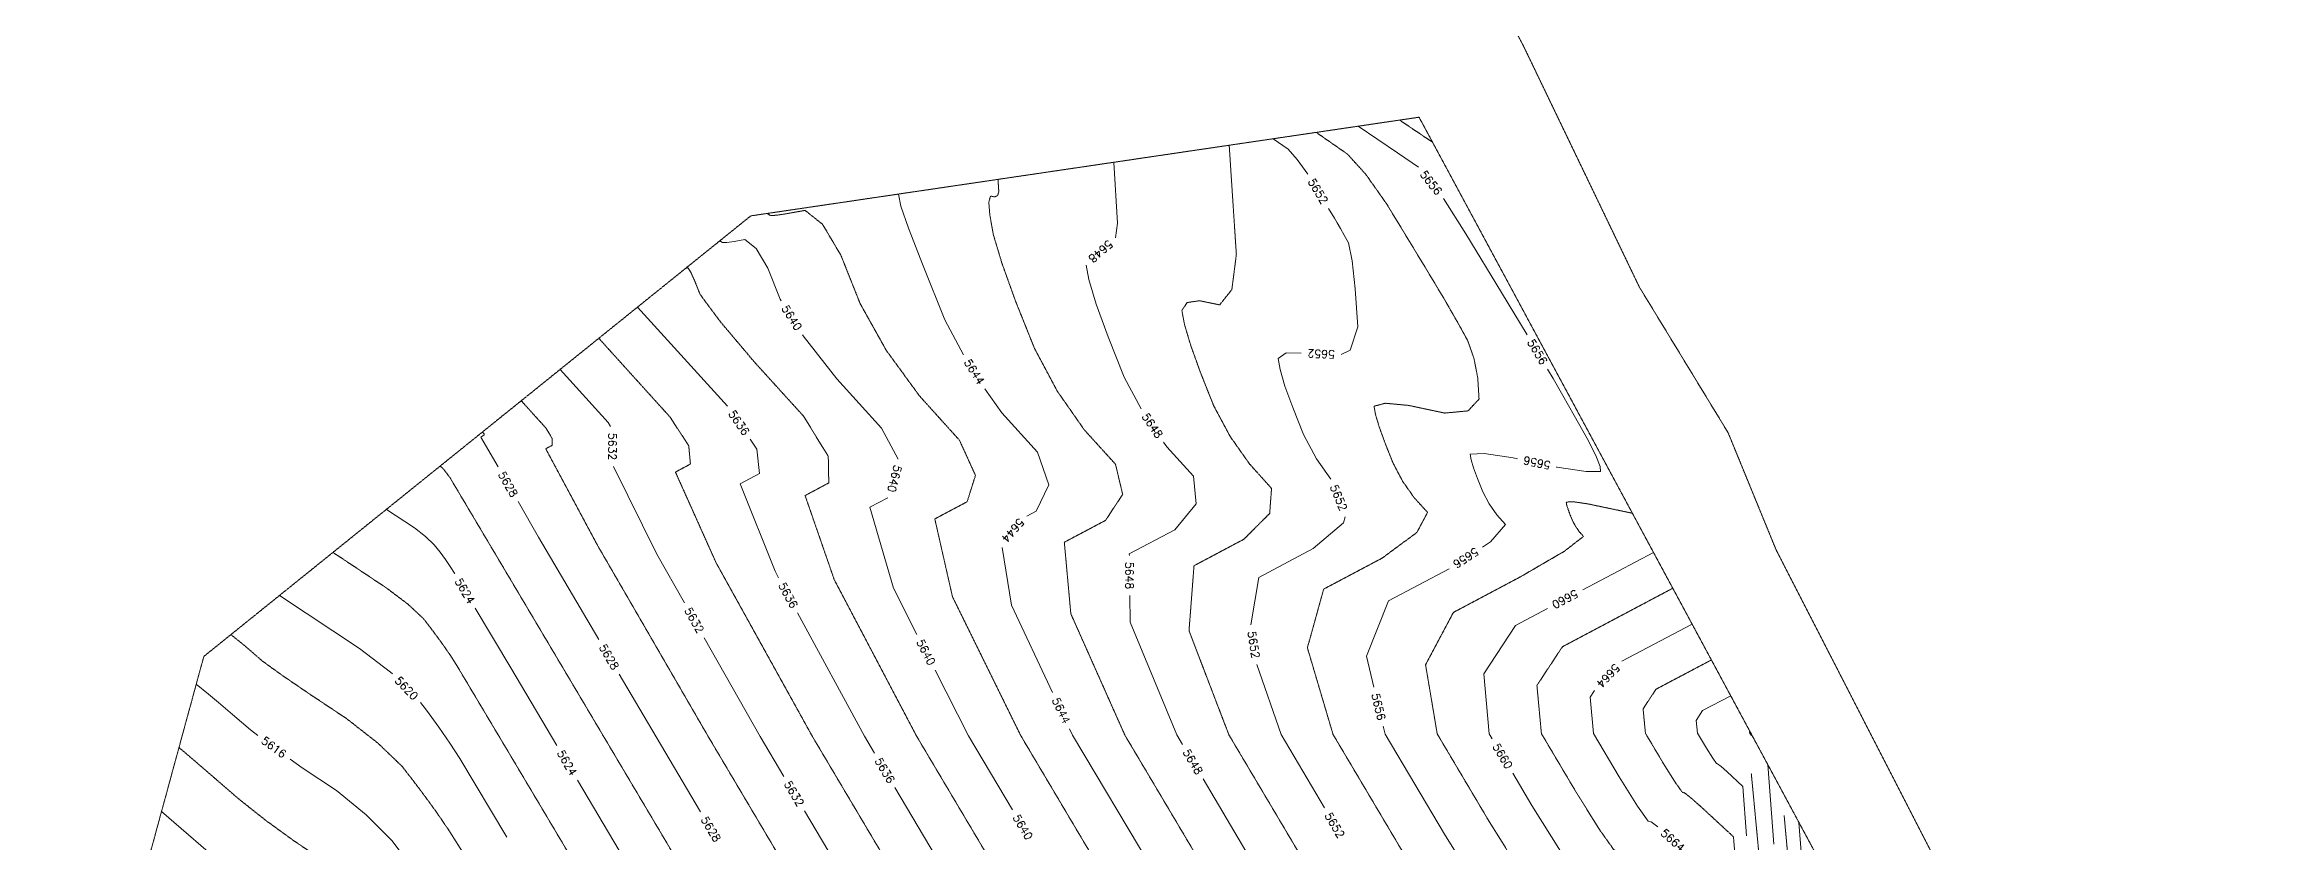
# Model space of a CAD drawing. Header units: feet. Extents: x 65934 to 70070, y 57218 to 61041.
# Drawn here: x 67333 to 68663, y 59401 to 59879 of the extents above; entities that cross this region are included whole.
import ezdxf
from ezdxf.enums import TextEntityAlignment as Align

# ---------------------------------------------------------------- set-up
doc = ezdxf.new("R2010")
doc.units = ezdxf.units.FT
doc.header["$MEASUREMENT"] = 0
doc.linetypes.add('DASHED2', pattern=[0.375, 0.25, -0.125])
for name, color, linetype, lineweight in [('Surface-Existing-Annotation', 3, 'DASHED2', 0), ('Surface-Existing-Contours-Major', 3, 'Continuous', 0), ('Surface-Existing-Perimeter', 3, 'DASHED2', 0), ('Surface-Finished-Contours-Minor', 6, 'DASHED2', 13)]:
    doc.layers.add(name, color=color, linetype=linetype, lineweight=lineweight)
doc.styles.get("Standard").update_dxf_attribs({"font": 'simplex.shx'})

msp = doc.modelspace()

# ---------------------------------------------------------------- linework, layer by layer
at = {"layer": 'Surface-Existing-Contours-Major', "flags": 128}
for points, elevation in [([(68157, 59805.4), (68153.1, 59808), (68144.3, 59813.9), (68120.7, 59829.9)], 5656), ([(68090.5, 59801.1), (68084.2, 59810), (68078.8, 59816.1), (68069.7, 59822.3)], 5652), ([(67974.1, 59808.2), (67976.4, 59771.8), (67975.2, 59763)], 5648), ([(67884.1, 59692.7), (67872.8, 59713.8), (67859.9, 59746.1), (67851.1, 59768.8), (67846.4, 59782), (67845.1, 59789.2)], 5644), ([(68110.6, 59692.9), (68115.9, 59695.5), (68120.5, 59709.5), (68119, 59732.4), (68117.2, 59749.2), (68114.9, 59759.9), (68112.4, 59764.5), (68110.1, 59768.6), (68108.1, 59772), (68106.5, 59774.7), (68103, 59780.5), (68103, 59780.6)], 5652), ([(68222.1, 59704.8), (68206.7, 59730.1), (68185.3, 59765.3), (68172, 59786.6)], 5656), ([(67774.7, 59725.1), (67774, 59726.2), (67766.7, 59744.7), (67759.6, 59756.6), (67752.9, 59762), (67746.5, 59760.8), (67742, 59760.2), (67739.4, 59760.1), (67737.9, 59761.2)], 5640), ([(67957.7, 59746.5), (67959.2, 59737.9), (67963.7, 59723.1), (67970.7, 59703.6), (67980.4, 59679.4), (67990.6, 59660.3)], 5648), ([(67742.4, 59661.9), (67688.5, 59721.4)], 5636), ([(67844.8, 59630.2), (67834.9, 59648.7), (67808.1, 59678.3), (67787.8, 59704.1), (67787.4, 59704.8)], 5640), ([(67642, 59683.9), (67670.8, 59652.1), (67672.3, 59649.7)], 5632), ([(68104.3, 59618.1), (68095.7, 59630.4), (68087.9, 59645), (68081.5, 59661.1), (68076.8, 59674), (68073.9, 59683.9), (68072.7, 59690.6), (68077.5, 59693.9), (68086.6, 59693.8)], 5652), ([(68239.8, 59625.5), (68240, 59625.4), (68257.5, 59622.7), (68266.1, 59622.8), (68266, 59625.7), (68263.3, 59632.3), (68258.1, 59642.5), (68250.4, 59656.4), (68243.6, 59668.4), (68237.8, 59678.5), (68234.4, 59684.2)], 5656), ([(67922.1, 59596), (67927.7, 59599), (67935.3, 59614.7), (67928.4, 59634.3), (67907.1, 59657.9), (67896.9, 59672.4)], 5644), ([(67604.8, 59625.5), (67594.5, 59643.4), (67595.7, 59644.1), (67596.4, 59644.7), (67596.5, 59645.3), (67595.4, 59646.4)], 5628), ([(67773.1, 59559), (67771, 59562.9), (67750.1, 59615.4), (67761.7, 59621.5), (67760.1, 59636.1), (67756.1, 59642.1)], 5636), ([(68004, 59640.4), (68006, 59637.5), (68022, 59619.9), (68023.6, 59603.3), (68010.7, 59587.7), (67983.4, 59573.3), (67983.5, 59572.3)], 5648), ([(68195.4, 59577.4), (68200.1, 59580.5), (68209.2, 59591), (68203.9, 59596.8), (68199.3, 59603.3), (68195.5, 59610.6), (68192.3, 59618.5), (68190, 59625), (68188.5, 59629.8), (68187.9, 59633.2), (68196.3, 59633.5), (68213.7, 59631), (68216.3, 59630.4)], 5656), ([(67674.1, 59625.7), (67700.1, 59573.1), (67716.6, 59543.9)], 5632), ([(67616.8, 59604.7), (67629.1, 59583.3), (67665.3, 59521.9)], 5628), ([(67856.1, 59525), (67842, 59552.7), (67827.9, 59601.3), (67838.7, 59607)], 5640), ([(67578.8, 59561.4), (67578.6, 59561.7), (67576.1, 59565.7), (67573.2, 59569.9), (67570, 59574.3), (67566.5, 59578.8), (67561.3, 59583.7), (67554.6, 59588.9), (67537.9, 59600)], 5624), ([(68056.3, 59530.7), (68061.2, 59559.2), (68093.7, 59576.5), (68111.9, 59591.9), (68112.9, 59595.6)], 5652), ([(67937.5, 59490.2), (67912.9, 59542.5), (67907.3, 59577.1)], 5644), ([(68130.2, 59493.3), (68125.8, 59511.9), (68139, 59545.2), (68175.3, 59564.4)], 5656), ([(68255.5, 59551.7), (68298, 59574.2)], 5660), ([(67541.5, 59501.3), (67540.3, 59502.4), (67521.6, 59516.5), (67473.7, 59548.3)], 5620), ([(67640.1, 59458.3), (67612.4, 59504.9), (67591.1, 59540.8)], 5624), ([(67784.5, 59537.9), (67824.6, 59464), (67830.7, 59453.7)], 5636), ([(67983.7, 59548.3), (67983.9, 59532.3), (68012, 59464.7), (68015.4, 59458.9)], 5648), ([(68234.3, 59540.5), (68215.2, 59530.3), (68196.2, 59501.4), (68199.4, 59465.4), (68201.2, 59462.3)], 5660), ([(68321.1, 59531.2), (68279, 59508.9)], 5664), ([(67728.5, 59523), (67762.1, 59463.8), (67776.3, 59439.8)], 5632), ([(67726.3, 59418.6), (67699.6, 59463.6), (67677.5, 59501.2)], 5628), ([(67867, 59503.6), (67887, 59464.2), (67913.5, 59419.7)], 5640), ([(68100.6, 59420.9), (68074.5, 59464.9), (68060, 59507)], 5652), ([(67423.8, 59495.1), (67431.2, 59489.2), (67437.2, 59484.1), (67445.6, 59477), (67456.2, 59467.8), (67460.6, 59464.4)], 5616), ([(67610, 59403.3), (67581.8, 59450.5), (67575.9, 59459.7), (67569.2, 59469.4), (67561.9, 59479.5), (67558.3, 59484.1)], 5620), ([(68262.6, 59491.4), (68259.9, 59487.3), (68261.9, 59465.6), (68277.3, 59439.5), (68288.3, 59422), (68294.7, 59413), (68296.6, 59412.5), (68300.5, 59409.5)], 5664), ([(68344.3, 59488.2), (68327.4, 59479.3), (68323.6, 59473.3), (68324.4, 59465.8), (68329.7, 59456.8), (68333.5, 59450.7), (68335.7, 59447.6), (68336.4, 59447.4), (68338.5, 59445.8), (68341.9, 59442.8), (68351.5, 59433.8), (68353.8, 59404.2)], 5668), ([(67947.7, 59468.4), (67949.5, 59464.5), (67996.3, 59385.7)], 5644), ([(68183.8, 59387.1), (68172.6, 59405.1), (68136.9, 59465.1), (68135.8, 59470)], 5656), ([(67480, 59450.2), (67487.3, 59445), (67507.8, 59431.4), (67525.7, 59416.8), (67541, 59401.3), (67551.7, 59387.4)], 5616), ([(68370.2, 59399.1), (68366.5, 59447)], 5672), ([(67652.4, 59437.6), (67677.5, 59395.4), (67701.4, 59355.1)], 5624), ([(67891.9, 59350.5), (67842.9, 59433.1)], 5636), ([(68077, 59355.9), (68067.8, 59370.6), (68027.7, 59438.3)], 5648), ([(68213.5, 59441.7), (68225, 59422.3), (68243.1, 59393.3), (68253.7, 59378.4), (68256.9, 59377.6), (68266.7, 59369.9), (68270.6, 59366.4)], 5660), ([(67476, 59358.4), (67461.4, 59369.2), (67442.8, 59384.3), (67403, 59418.8)], 5612), ([(67837.6, 59336.6), (67788.6, 59419.2)], 5632), ([(68385.2, 59412.2), (68388.9, 59364.3)], 5676)]:
    msp.add_lwpolyline(points, dxfattribs=dict(at, elevation=elevation))
at = {"layer": 'Surface-Existing-Perimeter'}
msp.add_lwpolyline([(68705.6, 58946.4), (68626.1, 59102.1), (68541.8, 59262.2), (68525.8, 59282.4), (68490.9, 59337.9), (68469.6, 59384.7), (68410.1, 59500.5), (68371.5, 59575.7), (68342.7, 59646), (68289.4, 59733.5), (68219.9, 59878.1), (68172.6, 59967.6)], dxfattribs=at)
at = {"layer": 'Surface-Existing-Perimeter', "flags": 128}
msp.add_lwpolyline([(68157.3, 59835.3), (67756.4, 59776.1), (67428.3, 59511.8), (67332.6, 59160.9), (68061.7, 58463.8), (68230.2, 58787.3), (68499.1, 58805.5), (68650.6, 58919.4), (68157.3, 59835.3)], dxfattribs=at)
at = {"layer": 'Surface-Finished-Contours-Minor', "flags": 128}
for points, elevation in [([(68145.6, 59833.6), (68165.5, 59820.2)], 5658), ([(68455.2, 58802.6), (68438.5, 58814), (68432.7, 58818.1), (68429.7, 58820.8), (68426.9, 58831.6), (68363, 58887.3), (68341.6, 58907.2), (68330.7, 58919.2), (68330.4, 58923.4), (68329.3, 58929.6), (68327.4, 58938), (68324.7, 58948.5), (68322.1, 58960.1), (68319.6, 58972.9), (68317.3, 58986.8), (68315.4, 58999.7), (68313.7, 59011.6), (68300.9, 59161.4), (68209.5, 59246.2), (68176.9, 59275.1), (68157.4, 59290.3), (68151.1, 59291.9), (68130, 59321.6), (68094, 59379.2), (68043.2, 59464.8), (68019.3, 59527.2), (68022.3, 59566.2), (68052.2, 59582.1), (68067.7, 59597.6), (68068.8, 59612.6), (68055.5, 59627.4), (68043.9, 59643.9), (68034.1, 59662.2), (68026.1, 59682.3), (68020.3, 59698.5), (68016.6, 59710.9), (68015, 59719.3), (68018.1, 59724.1), (68025.6, 59725.2), (68037.7, 59722.7), (68045, 59731.9), (68047.7, 59752.9), (68043.4, 59818.5)], 5650), ([(68095.6, 59826.2), (68114.3, 59813.2), (68125.3, 59801.1), (68137.9, 59783.2), (68152.2, 59759.7), (68162.8, 59742.2), (68169.7, 59730.7), (68173, 59725.2), (68176.8, 59718.5), (68181.4, 59710.5), (68186.5, 59701.2), (68190.2, 59690.7), (68192.5, 59679), (68193.3, 59666.2), (68186.7, 59659.1), (68172.6, 59657.8), (68151, 59662.4), (68136.9, 59663.7), (68130.3, 59661.9), (68131.2, 59656.8), (68133.4, 59649.5), (68136.9, 59639.8), (68141.7, 59627.8), (68147.5, 59616.8), (68154.4, 59607), (68162.4, 59598.2), (68156, 59586.2), (68135.2, 59570.8), (68100.1, 59552.2), (68090.3, 59517), (68105.7, 59465), (68146.4, 59396.4), (68175.2, 59350.3), (68192.2, 59326.5), (68197.2, 59325.2), (68212.8, 59313), (68238.9, 59289.9), (68312.2, 59222), (68327, 59048), (68328.9, 59034.2), (68331.2, 59019.3), (68333.9, 59003.1), (68336.7, 58988.3), (68339.7, 58974.7), (68342.9, 58962.6), (68345.1, 58952.8), (68346.4, 58945.6), (68346.7, 58940.8), (68356.7, 58929.1), (68376.3, 58910.6), (68434.8, 58859.6), (68440, 58839.5), (68445.4, 58834.8), (68455.3, 58827.5), (68469.9, 58817.6), (68480.1, 58810.7), (68486, 58806.8), (68489.2, 58804.9)], 5654), ([(67904.7, 59798), (67905.2, 59790.6), (67904.5, 59788.3), (67902.8, 59787.5), (67900.2, 59788), (67899.2, 59784.4), (67899.8, 59776.7), (67901.9, 59764.9), (67907.1, 59747.6), (67915.3, 59724.8), (67926.6, 59696.6), (67940.3, 59670.9), (67956.5, 59647.7), (67975.2, 59627.1), (67979.5, 59609), (67969.2, 59593.4), (67944.5, 59580.3), (67948.4, 59537.4), (67980.8, 59464.6), (68041.7, 59362), (68084.8, 59292.9), (68110.1, 59257.4), (68117.7, 59255.4), (68141, 59237.1), (68180.1, 59202.6), (68289.7, 59100.9), (68300.4, 58975.1), (68301.8, 58965.2), (68303.5, 58954.4), (68305.4, 58942.7), (68307.4, 58932), (68309.6, 58922.2), (68311.9, 58913.4), (68313.5, 58906.4), (68314.4, 58901.1), (68314.7, 58897.7), (68326.4, 58885.3), (68349.6, 58864), (68418.9, 58803.6)], 5646), ([(68385.5, 58797.8), (68327.7, 58848.1), (68308.4, 58865.8), (68298.7, 58876.1), (68298.4, 58878.9), (68297.7, 58883.1), (68296.4, 58888.8), (68294.6, 58895.9), (68292.8, 58903.8), (68291.2, 58912.5), (68289.6, 58921.9), (68288.2, 58930.7), (68287.1, 58938.7), (68285.3, 58953.4), (68278.5, 59040.4), (68150.6, 59158.9), (68105.1, 59199.2), (68077.9, 59220.5), (68069.1, 59222.8), (68039.5, 59264.2), (67989.3, 59344.7), (67918.3, 59464.4), (67877.4, 59547.6), (67866.8, 59594.3), (67886.2, 59604.6), (67891.2, 59620.4), (67881.6, 59641.5), (67857.6, 59668.1), (67837.7, 59695.4), (67822, 59723.5), (67810.5, 59752.4), (67799.5, 59771), (67789, 59779.4), (67779, 59777.6), (67772.1, 59776.5), (67768.2, 59776.3), (67766.5, 59777.5)], 5642), ([(68348.3, 58795.3), (68304.6, 58833.4), (68290, 58846.7), (68282.6, 58854.5), (68282.5, 58856.6), (68281.9, 58859.9), (68280.9, 58864.2), (68279.5, 58869.6), (68278.2, 58875.6), (68276.9, 58882.3), (68275.7, 58889.5), (68274.7, 58896.1), (68273.8, 58902.3), (68267.2, 58979.8), (68121.2, 59115.2), (68069.2, 59161.2), (68038.1, 59185.5), (68028.1, 59188.2), (67994.3, 59235.5), (67936.9, 59327.5), (67855.8, 59464.1), (67806.5, 59557.8), (67789, 59608.3), (67803.2, 59615.9), (67802.9, 59631.8), (67788.1, 59655.9), (67758.6, 59688.4), (67738, 59712.8), (67726, 59729), (67722.8, 59737), (67720.4, 59742.3), (67718.8, 59744.9), (67717.3, 59744.6)], 5638), ([(68311.1, 58792.8), (68281.5, 58818.6), (68271.6, 58827.6), (68266.6, 58832.9), (68266.5, 58834.4), (68266.1, 58836.6), (68265.4, 58839.6), (68264.4, 58843.3), (68263.5, 58847.5), (68262.7, 58852), (68261.8, 58857), (68261.1, 58861.6), (68260.5, 58865.8), (68256, 58919.3), (68091.8, 59071.5), (68033.3, 59123.3), (67998.4, 59150.6), (67987, 59153.6), (67949.1, 59206.8), (67884.5, 59310.2), (67793.3, 59463.9), (67735.6, 59568), (67711.2, 59622.4), (67720.2, 59627.2), (67719.2, 59638.2), (67707.9, 59655.5), (67665.3, 59702.6)], 5634), ([(67618.7, 59665.2), (67633.6, 59648.7), (67637.3, 59642.5), (67637.2, 59638.4), (67633.4, 59636.4), (67664.6, 59578.2), (67730.9, 59463.7), (67832.1, 59293), (67903.9, 59178.1), (67946, 59119), (67958.6, 59115.7), (67997.4, 59085.3), (68062.4, 59027.9), (68244.8, 58858.8), (68247.2, 58829.4), (68247.6, 58827.1), (68248, 58824.6), (68248.4, 58821.8), (68248.9, 58819.3), (68249.4, 58817.1), (68249.9, 58815), (68250.3, 58813.4), (68250.5, 58812.1), (68250.6, 58811.3), (68253.2, 58808.5), (68258.4, 58803.8), (68273.9, 58790.3)], 5630), ([(68233.5, 58798.2), (68033, 58984.2), (67961.5, 59047.4), (67918.8, 59080.8), (67905, 59084.4), (67861, 59145.5), (67786.7, 59264), (67682.3, 59439.9), (67612.4, 59557.7), (67577, 59617.3), (67576.2, 59618.7), (67575.2, 59620.1), (67574.1, 59621.6), (67572.8, 59623.2), (67571.8, 59624.4), (67571.1, 59625.2), (67570, 59625.9)], 5626), ([(68512.3, 58815.5), (68511.7, 58815.9), (68511.3, 58816.1), (68510.8, 58816.4), (68510.3, 58816.6), (68507.9, 58818), (68503.7, 58820.5), (68497.7, 58824.2), (68489.2, 58829.6), (68478.3, 58836.9), (68464.9, 58846.1), (68455.6, 58853.2), (68450.4, 58858.2), (68442.8, 58887.6), (68389.7, 58933.9), (68371.9, 58951.1), (68362.8, 58962.4), (68362.3, 58967.8), (68360.9, 58976.1), (68358.3, 58987.2), (68354.8, 59001), (68351.4, 59016.4), (68348.1, 59033.3), (68345.1, 59051.7), (68342.5, 59068.7), (68340.3, 59084.4), (68323.4, 59282.5), (68268.3, 59333.6), (68248.7, 59350.9), (68237, 59360.1), (68233.2, 59361.1), (68220.4, 59379), (68198.8, 59413.7), (68168.2, 59465.3), (68161.2, 59506.8), (68177.9, 59538.2), (68218.2, 59559.6), (68244.3, 59574.8), (68256, 59583.8), (68253.4, 59586.6), (68251.2, 59589.8), (68249.3, 59593.4), (68247.7, 59597.3), (68246.6, 59600.4), (68245.8, 59602.8), (68245.6, 59604.4), (68249.8, 59604.6), (68258.6, 59603.3), (68285.3, 59597.7)], 5658), ([(67505.8, 59574.2), (67538.1, 59552.7), (67550.8, 59543.1), (67560.1, 59534.4), (67565.9, 59526.9), (67571.2, 59519.6), (67576, 59512.7), (67580.2, 59506.1), (67612.4, 59452.1), (67672.6, 59350.9), (67760.7, 59202.3), (67824.5, 59102), (67864, 59049.8), (67879.1, 59045.9), (67919.3, 59015.2), (67984.8, 58957.9), (68075.3, 58873.9), (68136.7, 58817.5), (68169, 58788.5), (68172, 58787.1), (68175.2, 58785.3), (68178.6, 58783.1), (68182.1, 58780.4), (68184.8, 58778.5), (68186.4, 58777.3), (68187.2, 58776.8), (68190.1, 58773.3), (68195.2, 58766.7), (68209.5, 58747.6)], 5622), ([(68309.5, 59552.7), (68243.3, 59517.6), (68228, 59494.4), (68230.7, 59465.5), (68251.2, 59430.9), (68265.7, 59407.7), (68274.2, 59395.7), (68276.8, 59395), (68284.6, 59388.9), (68297.8, 59377.3), (68334.7, 59343), (68353.6, 59120.8), (68356, 59103.3), (68359, 59084.2), (68362.4, 59063.5), (68366, 59044.6), (68369.8, 59027.3), (68373.8, 59011.7), (68376.7, 58999.3), (68378.3, 58990.1), (68378.8, 58984), (68387, 58973), (68403.1, 58957.1), (68450.7, 58915.6), (68460.7, 58877), (68465.8, 58871.5), (68474.4, 58864.6), (68486.7, 58856.3), (68498.3, 58848.6), (68509.4, 58841.6), (68519.8, 58835.3), (68526.7, 58831.1), (68530.2, 58829), (68530.3, 58829)], 5662), ([(67444.6, 59524.9), (67449.6, 59520.8), (67453.2, 59517.9), (67457.7, 59514), (67463.2, 59509.2), (67474.5, 59501), (67491.5, 59489.4), (67514.2, 59474.3), (67532.8, 59459.7), (67547.4, 59445.7), (67557.8, 59432.1), (67567.3, 59419.2), (67575.8, 59406.7), (67583.3, 59394.9), (67612.3, 59346.6), (67662.8, 59261.9), (67734.7, 59140.7), (67788.1, 59058.5), (67823, 59015.2), (67839.3, 59010.9), (67875.4, 58984.7), (67931.3, 58936.5), (68007, 58866.3), (68059.8, 58818.5), (68089.6, 58792.9), (68096.5, 58789.7), (68103.8, 58785.5), (68111.5, 58780.5), (68119.6, 58774.5), (68125.6, 58770.1), (68129.4, 58767.4), (68131.2, 58766.2), (68136.2, 58760.3), (68144.5, 58749.7), (68156, 58734.3), (68164, 58723.9), (68168.3, 58718.4), (68168.9, 58717.8), (68169.7, 58717), (68170.6, 58716), (68171.6, 58714.8), (68172.2, 58709.7), (68172.4, 58700.9), (68172.1, 58675.6)], 5618), ([(68332.7, 59509.7), (68299.4, 59492.1), (68291.7, 59480.3), (68293.1, 59465.7), (68303.5, 59448.2), (68310.9, 59436.4), (68315.2, 59430.3), (68316.5, 59430), (68320.5, 59426.8), (68327.2, 59420.9), (68345.9, 59403.6), (68366.8, 59157.3), (68369.6, 59137.8), (68372.8, 59116.6), (68376.6, 59093.7), (68380.6, 59072.7), (68384.9, 59053.6), (68389.3, 59036.3), (68392.5, 59022.6), (68394.3, 59012.3), (68394.8, 59005.6), (68402.2, 58994.9), (68416.4, 58980.4), (68458.6, 58943.6), (68471, 58895.7), (68476, 58889.8), (68484, 58883.1), (68495.1, 58875.6), (68507.2, 58867.7), (68520.2, 58859.5), (68548.3, 58842.6)], 5666), ([(67413.4, 59457.1), (67416.3, 59454.7), (67422.5, 59449.4), (67433.4, 59440), (67449.1, 59426.4), (67465.6, 59413.3), (67483, 59400.7), (67501.3, 59388.5), (67518.5, 59373.9), (67534.6, 59356.9), (67549.7, 59337.4), (67563.3, 59318.7), (67575.6, 59300.8), (67586.5, 59283.7), (67612.3, 59241), (67653, 59172.8), (67708.7, 59079), (67751.6, 59015), (67781.9, 58980.6), (67799.5, 58976), (67831.5, 58954.2), (67877.9, 58915.1), (67938.7, 58858.7), (67982.8, 58819.5), (68010.2, 58797.3), (68021, 58792.3), (68032.4, 58785.8), (68044.4, 58777.9), (68057, 58768.6), (68066.4, 58761.8), (68072.4, 58757.5), (68075.1, 58755.7), (68080.1, 58750.2), (68087.4, 58741.1), (68097.1, 58728.2), (68104.2, 58719.1), (68108.8, 58713.6), (68111, 58711.9), (68113.5, 58709.4), (68116.3, 58706.2), (68119.4, 58702.3), (68121.4, 58693.8), (68122.3, 58680.7), (68122.1, 58662.9), (68124, 58647.8), (68128.2, 58635.5), (68141, 58616.1)], 5614), ([(68357.1, 59464.1), (68356.6, 59464.6), (68356.4, 59464.8), (68356.3, 59464.9), (68356.3, 59464.9), (68356.1, 59465.1), (68355.9, 59465.4), (68355.6, 59465.9), (68355.5, 59466.3), (68355.5, 59466.5), (68355.8, 59466.7)], 5670), ([(68566.4, 58856.1), (68531.1, 58877.5), (68516, 58886.8), (68503.5, 58894.9), (68493.5, 58901.7), (68486.2, 58908.2), (68481.4, 58914.4), (68466.6, 58971.6), (68429.8, 59003.7), (68417.3, 59016.9), (68410.8, 59027.2), (68410.3, 59034.6), (68408.3, 59045.8), (68404.8, 59060.9), (68399.9, 59079.9), (68395.3, 59100.9), (68390.9, 59123.9), (68386.7, 59149.1), (68383.1, 59172.3), (68380.1, 59193.7), (68356.6, 59441.6)], 5670), ([(68376.3, 59416.4), (68393.4, 59230.1), (68396.7, 59206.8), (68400.6, 59181.5), (68405.1, 59154.1), (68409.9, 59129), (68415, 59106.2), (68420.3, 59085.5), (68424.1, 59069.1), (68426.2, 59056.8), (68426.9, 59048.7), (68432.5, 59038.8), (68443.2, 59027), (68474.5, 58999.6), (68491.7, 58933.1), (68496.3, 58926.5), (68503.1, 58920.2), (68511.9, 58914.2), (68523.4, 58906.8), (68537.7, 58898), (68571.6, 58877.4), (68581.6, 58868.8)], 5674)]:
    msp.add_lwpolyline(points, dxfattribs=dict(at, elevation=elevation))

# ---------------------------------------------------------------- texts
at = {"layer": 'Surface-Existing-Annotation'}
for s, rotation, p in [('5656', 308.5869, (68164.5, 59796, 5656)), ('5652', 301.2517, (68096.7, 59790.9, 5652)), ('5648', 221.0846, (67966.3, 59754.8, 5648)), ('5640', 301.9682, (67781, 59715, 5640)), ('5656', 301.0316, (68228.3, 59694.5, 5656)), ('5644', 302.2837, (67890.5, 59682.6, 5644)), ('5652', 177.5942, (68098.6, 59693.3, 5652)), ('5636', 304.6758, (67749.3, 59652, 5636)), ('5648', 304.0446, (67997.3, 59650.3, 5648)), ('5632', 269.7032, (67673.4, 59637.7, 5632)), ('5656', 168.1343, (68228, 59627.9, 5656)), ('5628', 299.9217, (67610.8, 59615.1, 5628)), ('5640', 255.5665, (67842.7, 59618.4, 5640)), ('5652', 292.0612, (68109.1, 59607, 5652)), ('5644', 228.6129, (67913.7, 59587.4, 5644)), ('5656', 212.7691, (68185.4, 59570.9, 5656)), ('5648', 270.5878, (67983.6, 59560.3, 5648)), ('5624', 300.7727, (67584.9, 59551.1, 5624)), ('5636', 298.4459, (67778.8, 59548.5, 5636)), ('5660', 207.9233, (68244.9, 59546.1, 5660)), ('5632', 299.5778, (67722.5, 59533.5, 5632)), ('5652', 278.9964, (68058.1, 59518.8, 5652)), ('5628', 300.4939, (67671.4, 59511.5, 5628)), ('5640', 297.0128, (67861.5, 59514.3, 5640)), ('5620', 314.3417, (67549.9, 59492.7, 5620)), ('5664', 226.7914, (68270.8, 59500.2, 5664)), ('5644', 295.1428, (67942.6, 59479.3, 5644)), ('5656', 283.4744, (68133, 59481.6, 5656)), ('5616', 323.6623, (67470.3, 59457.3, 5616)), ('5660', 300.6845, (68207.4, 59452, 5660)), ('5624', 300.7074, (67646.2, 59448, 5624)), ('5636', 300.6845, (67836.8, 59443.4, 5636)), ('5648', 300.6845, (68021.6, 59448.6, 5648)), ('5632', 300.6845, (67782.4, 59429.5, 5632)), ('5652', 300.6845, (68106.7, 59410.5, 5652)), ('5628', 300.6845, (67732.5, 59408.2, 5628)), ('5640', 300.6845, (67919.6, 59409.4, 5640)), ('5664', 318.4225, (68309.5, 59401.5, 5664))]:
    msp.add_text(s, height=4.8, rotation=rotation, dxfattribs=at).set_placement(p, align=Align.MIDDLE_CENTER)

doc.saveas('drawing.dxf')
